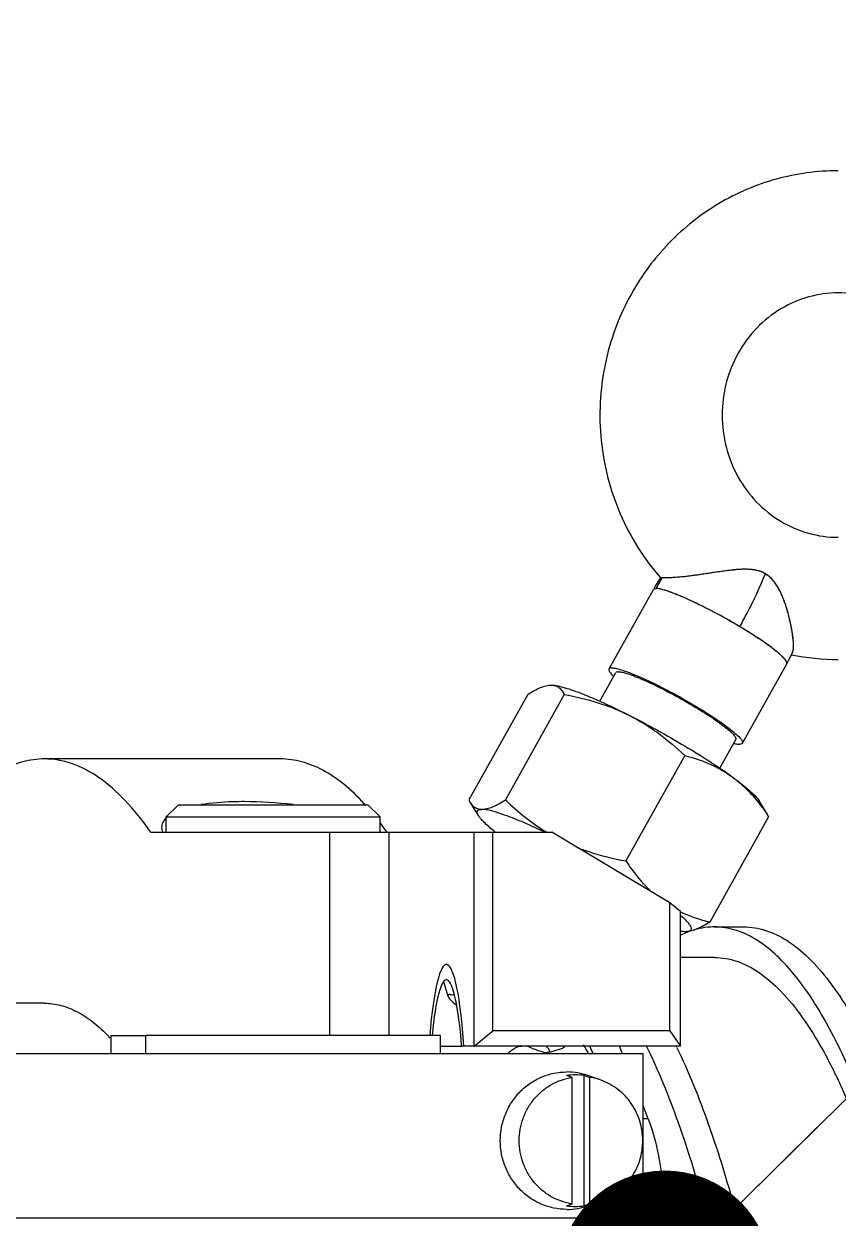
# Model space of a CAD drawing. Header units: millimetres. Extents: x 0 to 841, y 0 to 594.
# Drawn here: x 756.27 to 769.59, y 244.04 to 263.59 of the extents above; entities that cross this region are included whole.
import ezdxf

# ---------------------------------------------------------------- set-up
doc = ezdxf.new("R2010")
doc.units = ezdxf.units.MM
doc.header["$LTSCALE"] = 46.255
doc.layers.get('0').update_dxf_attribs({"linetype": 'CONTINUOUS'})
for name, color, linetype in [('AXIS', 7, 'CONTINUOUS'), ('PRT_CURVE', 7, 'CONTINUOUS'), ('PRT_SURFACE', 7, 'CONTINUOUS')]:
    doc.layers.add(name, color=color, linetype=linetype)
doc.styles.get("Standard").update_dxf_attribs({"font": 'txt', "width": 0.85})
doc.dimstyles.get("Standard").update_dxf_attribs({"dimtxt": 3.5, "dimasz": 3.5, "dimexe": 1.5, "dimexo": 1, "dimtad": 1, "dimtxsty": 'STANDARD', "dimcen": 0.09, "dimadec": 0, "dimazin": 0, "dimtol": 1, "dimtp": 0.01, "dimtm": 0.01, "dimtfac": 1, "dimtofl": 0, "dimtmove": 0, "dimatfit": 3, "dimfxl": 1, "dimtolj": 1, "dimarcsym": 0})

msp = doc.modelspace()

# ---------------------------------------------------------------- linework, layer by layer
at = {"color": 7, "linetype": 'CONTINUOUS'}
for p, q in [((766.599, 254.382), (766.568, 254.328)), ((766.644, 254.455), (766.599, 254.382)), ((766.614, 254.345), (766.711, 254.518)), ((766.685, 254.519), (766.644, 254.455)), ((766.711, 254.518), (766.685, 254.519)), ((765.843, 253.029), (766.568, 254.328)), ((766.614, 254.345), (766.568, 254.328)), ((767.498, 253.991), (767.49, 253.994)), ((768.781, 253.166), (768.818, 253.24)), ((768.818, 253.24), (768.846, 253.299)), ((768.027, 251.812), (768.751, 253.111)), ((768.751, 253.111), (768.781, 253.166)), ((765.691, 252.499), (765.953, 252.968)), ((764.512, 252.61), (763.549, 250.885)), ((765.109, 252.61), (764.147, 250.885)), ((767.656, 251.404), (767.918, 251.873)), ((767.081, 251.61), (766.119, 249.885)), ((763.549, 250.885), (763.571, 250.844)), ((763.705, 250.628), (763.569, 250.847)), ((768.435, 250.648), (768.3, 250.867)), ((758.597, 250.605), (758.797, 250.805)), ((758.797, 250.805), (761.897, 250.805)), ((762.097, 250.605), (761.897, 250.805)), ((768.455, 250.61), (768.433, 250.651)), ((758.597, 250.605), (762.097, 250.605)), ((758.597, 250.355), (758.597, 250.605)), ((762.097, 250.355), (762.097, 250.605)), ((768.455, 250.61), (767.493, 248.885)), ((758.347, 250.355), (764.907, 250.355)), ((761.275, 247.026), (761.275, 250.355)), ((762.241, 250.355), (762.241, 247.026)), ((763.635, 246.855), (763.635, 250.355)), ((763.941, 247.105), (763.941, 250.355)), ((766.839, 249.2), (764.907, 250.355)), ((767.015, 249.056), (766.839, 249.2)), ((766.839, 247.105), (766.839, 249.2)), ((767.015, 246.855), (767.015, 249.056)), ((767.567, 248.305), (767.015, 248.305)), ((763.209, 247.668), (763.139, 247.904)), ((757.659, 247.009), (757.662, 247.006)), ((757.688, 247.026), (758.257, 247.026)), ((757.688, 247.026), (757.688, 246.726)), ((763.087, 247.026), (758.257, 247.026)), ((758.257, 247.026), (758.257, 246.726)), ((763.087, 246.726), (763.087, 247.026)), ((763.635, 246.855), (763.941, 247.105)), ((766.839, 247.105), (763.941, 247.105)), ((766.839, 247.105), (767.015, 246.855)), ((766.399, 246.726), (752.55, 246.726)), ((767.015, 246.855), (763.431, 246.855)), ((764.851, 246.753), (764.831, 246.75)), ((764.851, 246.752), (765.088, 246.818)), ((765.105, 246.829), (765.088, 246.818)), ((765.105, 246.829), (765.12, 246.855)), ((765.581, 246.726), (765.529, 246.855)), ((766.064, 246.726), (766.012, 246.855)), ((766.399, 244.039), (766.399, 246.726)), ((765.239, 246.342), (765.148, 246.373)), ((765.239, 244.271), (765.239, 246.342)), ((765.438, 244.24), (765.438, 246.373)), ((765.438, 246.373), (765.529, 246.342)), ((765.714, 246.295), (765.506, 246.37)), ((765.529, 244.271), (765.529, 246.342)), ((766.486, 245.661), (766.399, 245.88)), ((766.486, 245.661), (766.399, 245.661)), ((765.148, 244.24), (765.239, 244.271)), ((765.529, 244.271), (765.438, 244.24)), ((765.714, 244.317), (765.506, 244.243)), ((766.66, 244.257), (766.399, 244.257)), ((766.67, 244.268), (766.524, 244.107)), ((767.153, 244.268), (766.67, 244.268)), ((766.752, 244.277), (766.753, 244.268)), ((768.146, 244.039), (739.746, 244.038)), ((766.399, 244.107), (766.524, 244.107)), ((768.146, 231.039), (768.146, 244.039))]:
    msp.add_line(p, q, dxfattribs=at)
for centre, radius, start, end in [((763.099, 245.541), 9.526, 59.1528, 62.4973), ((765.809, 253.135), 3.072, 13.4308, 13.8306), ((765.978, 253.172), 2.899, 9.4564, 13.5096), ((766.172, 250.262), 3.891, 53.3246, 54.9861), ((766.829, 251.141), 2.793, 51.6027, 53.3712), ((767.396, 253.369), 1.468, 4.216, 6.1732), ((769.593, 256.996), 3.812, 258.4327, 269.9816), ((768.525, 253.391), 0.336, 352.8846, 354.2233), ((768.733, 253.121), 0.0209, 330.923, 333.0331), ((766.246, 253.201), 3.634, 230.9461, 231.5162), ((767.66, 247.37), 1.45, 112.0712, 116.3981), ((755.541, 244.999), 2.92, 42.6565, 43.4196), ((759.396, 243.405), 6.959, 28.6351, 29.9339), ((758.697, 242.829), 9.174, 25.9057, 26.0896), ((765.293, 245.376), 1.007, 90.0069, 98.2815), ((765.151, 245.378), 1.053, 70.2991, 89.9861), ((765.293, 245.376), 1.007, 81.7185, 89.9931), ((765.383, 245.37), 0.983, 70.3191, 81.4581), ((765.293, 245.236), 1.007, 261.7185, 269.9931), ((765.151, 245.234), 1.053, 270.0139, 289.7009), ((765.293, 245.236), 1.007, 270.0069, 278.2815), ((765.383, 245.243), 0.983, 278.5419, 289.6809), ((743.801, 237.963), 23.722, 14.8692, 15.414), ((744.284, 237.963), 23.722, 14.8693, 15.414), ((745.899, 238.205), 21.453, 15.7915, 15.9687)]:
    msp.add_arc(centre, radius, start, end, dxfattribs=at)
at = {"color": 2, "linetype": 'CONTINUOUS'}
msp.add_ellipse((763.182, 245.69), major_axis=(0, 2.5), ratio=0.12941, start_param=5.197182, end_param=7.290276, dxfattribs=at)
at = {"color": 7, "linetype": 'CONTINUOUS'}
for points, knots in [([(769.592, 261.184), (769.25, 261.184), (768.564, 261.09), (767.609, 260.681), (766.792, 260.033), (766.377, 259.472), (766.209, 259.171)], [0, 0, 0, 0, 0.248688, 0.497991, 0.748367, 1, 1, 1, 1]), ([(766.209, 259.171), (766.007, 258.81), (765.714, 258.019), (765.652, 256.761), (765.967, 255.542), (766.414, 254.83), (766.685, 254.519)], [0, 0, 0, 0, 0.249978, 0.500563, 0.750835, 1, 1, 1, 1]), ([(769.591, 259.184), (769.429, 259.184), (769.1, 259.139), (768.64, 258.94), (768.242, 258.622), (768.039, 258.346), (767.955, 258.197)], [0, 0, 0, 0, 0.244304, 0.491355, 0.743057, 1, 1, 1, 1]), ([(771.228, 256.171), (771.313, 256.323), (771.444, 256.653), (771.512, 257.181), (771.446, 257.709), (771.251, 258.2), (770.943, 258.62), (770.545, 258.939), (770.084, 259.138), (769.755, 259.184), (769.591, 259.184)], [0, 0, 0, 0, 0.127457, 0.256125, 0.384803, 0.512273, 0.637597, 0.760367, 0.880856, 1, 1, 1, 1]), ([(767.955, 258.197), (767.87, 258.044), (767.739, 257.714), (767.671, 257.186), (767.737, 256.658), (767.932, 256.167), (768.24, 255.748), (768.638, 255.428), (769.099, 255.229), (769.428, 255.184), (769.592, 255.184)], [0, 0, 0, 0, 0.127457, 0.256125, 0.384803, 0.512273, 0.637597, 0.760367, 0.880856, 1, 1, 1, 1]), ([(768.136, 254.659), (768.065, 254.663), (767.921, 254.656), (767.638, 254.62), (767.238, 254.554), (766.904, 254.518), (766.711, 254.518)], [0, 0, 0, 0, 0.14923, 0.300478, 0.59609, 1, 1, 1, 1]), ([(767.983, 253.72), (768.024, 253.793), (768.176, 254.075), (768.313, 254.366), (768.401, 254.586)], [0, 0, 0, 0, 0.261595, 1, 1, 1, 1]), ([(768.401, 254.586), (768.362, 254.609), (768.275, 254.645), (768.182, 254.656), (768.136, 254.659)], [0, 0, 0, 0, 0.499608, 1, 1, 1, 1]), ([(768.677, 254.222), (768.647, 254.293), (768.594, 254.398), (768.496, 254.518), (768.435, 254.566), (768.401, 254.586)], [0, 0, 0, 0, 0.499319, 0.750248, 1, 1, 1, 1]), ([(767.49, 253.994), (767.394, 254.044), (767.214, 254.134), (766.965, 254.244), (766.788, 254.31), (766.676, 254.338), (766.633, 254.345), (766.614, 254.345)], [0, 0, 0, 0, 0.342627, 0.636756, 0.860741, 0.941445, 1, 1, 1, 1]), ([(768.743, 254.046), (768.738, 254.06), (768.718, 254.12), (768.696, 254.179), (768.677, 254.222)], [0, 0, 0, 0, 0.246904, 1, 1, 1, 1]), ([(768.792, 253.87), (768.788, 253.884), (768.773, 253.943), (768.757, 254.002), (768.743, 254.046)], [0, 0, 0, 0, 0.244308, 1, 1, 1, 1]), ([(768.404, 253.449), (768.373, 253.471), (768.235, 253.565), (768.094, 253.653), (767.983, 253.72)], [0, 0, 0, 0, 0.228473, 1, 1, 1, 1]), ([(768.855, 253.527), (768.854, 253.537), (768.849, 253.577), (768.843, 253.617), (768.838, 253.648)], [0, 0, 0, 0, 0.236425, 1, 1, 1, 1]), ([(768.86, 253.358), (768.861, 253.366), (768.863, 253.406), (768.861, 253.446), (768.859, 253.477)], [0, 0, 0, 0, 0.216554, 1, 1, 1, 1]), ([(768.622, 253.283), (768.617, 253.287), (768.598, 253.303), (768.579, 253.318), (768.564, 253.33)], [0, 0, 0, 0, 0.237265, 1, 1, 1, 1]), ([(768.679, 253.231), (768.675, 253.235), (768.656, 253.253), (768.637, 253.27), (768.622, 253.283)], [0, 0, 0, 0, 0.230516, 1, 1, 1, 1]), ([(768.718, 253.189), (768.716, 253.192), (768.703, 253.207), (768.689, 253.221), (768.679, 253.231)], [0, 0, 0, 0, 0.225932, 1, 1, 1, 1]), ([(768.742, 253.156), (768.741, 253.159), (768.733, 253.17), (768.725, 253.181), (768.718, 253.189)], [0, 0, 0, 0, 0.221204, 1, 1, 1, 1]), ([(768.846, 253.299), (768.848, 253.303), (768.854, 253.319), (768.857, 253.336), (768.859, 253.35)], [0, 0, 0, 0, 0.217265, 1, 1, 1, 1]), ([(765.843, 253.029), (765.836, 253.016), (765.851, 252.982), (765.879, 252.947), (765.901, 252.923), (765.914, 252.911)], [0, 0, 0, 0, 0.327328, 0.617257, 1, 1, 1, 1]), ([(765.89, 253.045), (765.884, 253.045), (765.868, 253.045), (765.849, 253.039), (765.843, 253.029)], [0, 0, 0, 0, 0.336314, 1, 1, 1, 1]), ([(765.89, 253.045), (765.915, 253.045), (765.978, 253.034), (766.084, 253.002), (766.219, 252.952), (766.444, 252.857), (766.755, 252.705), (767.134, 252.498), (767.489, 252.282), (767.745, 252.107), (767.901, 251.982), (767.97, 251.919), (768.007, 251.875), (768.025, 251.847), (768.033, 251.822), (768.027, 251.812)], [0, 0, 0, 0, 0.030525, 0.07526, 0.133184, 0.202589, 0.366753, 0.546813, 0.719561, 0.862807, 0.917537, 0.958738, 0.973995, 0.985715, 1, 1, 1, 1]), ([(765.994, 252.983), (765.989, 252.983), (765.975, 252.982), (765.958, 252.977), (765.953, 252.968)], [0, 0, 0, 0, 0.336314, 1, 1, 1, 1]), ([(765.994, 252.983), (766.017, 252.983), (766.073, 252.973), (766.169, 252.944), (766.291, 252.899), (766.493, 252.813), (766.773, 252.676), (767.114, 252.49), (767.433, 252.296), (767.664, 252.139), (767.805, 252.026), (767.866, 251.969), (767.899, 251.929), (767.916, 251.904), (767.923, 251.882), (767.918, 251.873)], [0, 0, 0, 0, 0.030525, 0.07526, 0.133184, 0.202589, 0.366753, 0.546813, 0.719561, 0.862807, 0.917537, 0.958738, 0.973995, 0.985715, 1, 1, 1, 1]), ([(768.752, 253.111), (768.753, 253.114), (768.757, 253.13), (768.749, 253.145), (768.742, 253.156)], [0, 0, 0, 0, 0.190168, 1, 1, 1, 1]), ([(764.512, 252.61), (764.547, 252.633), (764.616, 252.674), (764.717, 252.723), (764.809, 252.756), (764.869, 252.765), (764.897, 252.765)], [0, 0, 0, 0, 0.301437, 0.57073, 0.803534, 1, 1, 1, 1]), ([(764.897, 252.765), (764.924, 252.765), (764.989, 252.756), (765.097, 252.73), (765.231, 252.687), (765.388, 252.629), (765.564, 252.557), (765.833, 252.437), (766.04, 252.337), (766.182, 252.265)], [0, 0, 0, 0, 0.059449, 0.140363, 0.242099, 0.36328, 0.502041, 0.656148, 1, 1, 1, 1]), ([(764.897, 252.765), (764.92, 252.765), (764.966, 252.759), (765.027, 252.726), (765.075, 252.674), (765.099, 252.633), (765.109, 252.61)], [0, 0, 0, 0, 0.253532, 0.489516, 0.733469, 1, 1, 1, 1]), ([(765.109, 252.61), (765.295, 252.576), (765.663, 252.49), (766.014, 252.35), (766.182, 252.265)], [0, 0, 0, 0, 0.501847, 1, 1, 1, 1]), ([(766.182, 252.265), (766.335, 252.187), (766.639, 252.026), (767.08, 251.773), (767.487, 251.52), (767.74, 251.349), (767.855, 251.265)], [0, 0, 0, 0, 0.264078, 0.530477, 0.781356, 1, 1, 1, 1]), ([(766.182, 252.265), (766.265, 252.223), (766.427, 252.131), (766.735, 251.921), (766.947, 251.739), (767.081, 251.61)], [0, 0, 0, 0, 0.250904, 0.501115, 1, 1, 1, 1]), ([(767.886, 251.81), (767.895, 251.808), (767.926, 251.801), (767.958, 251.795), (767.981, 251.795)], [0, 0, 0, 0, 0.300782, 1, 1, 1, 1]), ([(768.027, 251.812), (768.025, 251.809), (768.013, 251.796), (767.994, 251.795), (767.981, 251.795)], [0, 0, 0, 0, 0.187813, 1, 1, 1, 1]), ([(767.081, 251.61), (767.219, 251.576), (767.422, 251.511), (767.677, 251.384), (767.797, 251.307), (767.855, 251.265)], [0, 0, 0, 0, 0.498597, 0.748344, 1, 1, 1, 1]), ([(767.855, 251.265), (767.909, 251.225), (768.008, 251.151), (768.138, 251.044), (768.224, 250.963), (768.274, 250.905), (768.292, 250.88), (768.3, 250.867)], [0, 0, 0, 0, 0.337379, 0.619486, 0.841202, 0.928488, 1, 1, 1, 1]), ([(767.855, 251.265), (767.913, 251.223), (768.026, 251.13), (768.236, 250.918), (768.371, 250.736), (768.455, 250.61)], [0, 0, 0, 0, 0.243359, 0.491054, 1, 1, 1, 1]), ([(763.571, 250.844), (763.591, 250.811), (763.631, 250.766), (763.702, 250.734), (763.742, 250.73), (763.762, 250.73)], [0, 0, 0, 0, 0.49759, 0.73939, 1, 1, 1, 1]), ([(763.762, 250.73), (763.789, 250.73), (763.849, 250.739), (763.942, 250.772), (764.043, 250.822), (764.111, 250.862), (764.147, 250.885)], [0, 0, 0, 0, 0.196466, 0.42927, 0.698563, 1, 1, 1, 1]), ([(764.147, 250.885), (764.251, 250.786), (764.466, 250.595), (764.701, 250.429), (764.824, 250.354)], [0, 0, 0, 0, 0.499406, 1, 1, 1, 1]), ([(763.705, 250.628), (763.7, 250.635), (763.692, 250.65), (763.685, 250.671), (763.683, 250.689), (763.687, 250.705), (763.698, 250.717), (763.715, 250.725), (763.737, 250.729), (763.753, 250.73), (763.762, 250.73)], [0, 0, 0, 0, 0.16486, 0.298848, 0.4072, 0.499997, 0.592793, 0.701163, 0.835202, 1, 1, 1, 1]), ([(764.792, 250.356), (764.678, 250.41), (764.466, 250.507), (764.209, 250.612), (764.032, 250.673), (763.925, 250.704), (763.837, 250.724), (763.785, 250.73), (763.762, 250.73)], [0, 0, 0, 0, 0.344812, 0.63453, 0.754393, 0.855769, 0.937754, 1, 1, 1, 1]), ([(763.956, 250.378), (763.901, 250.423), (763.826, 250.487), (763.745, 250.573), (763.716, 250.61), (763.705, 250.628)], [0, 0, 0, 0, 0.60046, 0.825829, 1, 1, 1, 1]), ([(765.316, 250.108), (765.381, 250.083), (765.642, 249.988), (765.914, 249.923), (766.119, 249.885)], [0, 0, 0, 0, 0.249187, 1, 1, 1, 1]), ([(766.119, 249.885), (766.15, 249.838), (766.277, 249.656), (766.422, 249.487), (766.543, 249.375)], [0, 0, 0, 0, 0.255186, 1, 1, 1, 1]), ([(767.015, 249.053), (767.129, 248.998), (767.289, 248.939), (767.452, 248.895), (767.493, 248.885)], [0, 0, 0, 0, 0.749407, 1, 1, 1, 1]), ([(767.018, 248.992), (767.04, 248.973), (767.078, 248.937), (767.127, 248.885), (767.161, 248.84), (767.18, 248.806), (767.186, 248.783), (767.186, 248.769), (767.183, 248.756), (767.175, 248.746), (767.163, 248.739), (767.141, 248.731), (767.121, 248.73), (767.108, 248.73)], [0, 0, 0, 0, 0.226366, 0.413844, 0.562119, 0.672581, 0.715268, 0.751399, 0.783583, 0.815464, 0.850781, 0.892341, 1, 1, 1, 1]), ([(767.493, 248.885), (767.457, 248.862), (767.389, 248.822), (767.288, 248.772), (767.195, 248.739), (767.135, 248.73), (767.108, 248.73)], [0, 0, 0, 0, 0.301437, 0.57073, 0.803534, 1, 1, 1, 1]), ([(767.017, 248.74), (767.025, 248.739), (767.055, 248.733), (767.086, 248.73), (767.108, 248.73)], [0, 0, 0, 0, 0.286602, 1, 1, 1, 1]), ([(767.567, 248.805), (767.529, 248.805), (767.375, 248.797), (767.223, 248.757), (767.115, 248.714)], [0, 0, 0, 0, 0.244908, 1, 1, 1, 1]), ([(768.019, 248.714), (767.982, 248.729), (767.836, 248.78), (767.681, 248.805), (767.567, 248.805)], [0, 0, 0, 0, 0.258433, 1, 1, 1, 1]), ([(771.756, 236.359), (771.702, 237.155), (771.564, 238.698), (771.265, 240.915), (770.884, 242.933), (770.432, 244.707), (769.919, 246.199), (769.425, 247.236), (768.995, 247.886), (768.607, 248.348), (768.261, 248.616), (768.019, 248.714)], [0, 0, 0, 0, 0.180604, 0.350578, 0.506492, 0.645333, 0.764717, 0.863148, 0.904465, 0.940729, 1, 1, 1, 1]), ([(768.05, 248.805), (768.17, 248.805), (768.421, 248.763), (768.782, 248.584), (769.131, 248.295), (769.471, 247.899), (769.8, 247.4), (770.247, 246.552), (770.753, 245.243), (771.263, 243.406), (771.693, 241.269), (772.029, 238.888), (772.18, 237.222), (772.239, 236.359)], [0, 0, 0, 0, 0.026191, 0.054662, 0.087168, 0.124815, 0.168207, 0.217617, 0.334463, 0.474214, 0.63421, 0.810868, 1, 1, 1, 1]), ([(767.567, 248.305), (767.691, 248.305), (767.952, 248.259), (768.325, 248.06), (768.685, 247.742), (769.032, 247.308), (769.369, 246.761), (769.824, 245.831), (770.1, 245.055), (770.27, 244.503)], [0, 0, 0, 0, 0.075775, 0.158963, 0.255101, 0.367524, 0.497909, 0.646915, 1, 1, 1, 1]), ([(756.604, 247.555), (756.693, 247.555), (756.879, 247.53), (757.149, 247.423), (757.415, 247.246), (757.578, 247.094), (757.659, 247.009)], [0, 0, 0, 0, 0.220497, 0.453959, 0.711195, 1, 1, 1, 1]), ([(763.244, 247.698), (763.238, 247.698), (763.227, 247.698), (763.213, 247.693), (763.206, 247.681), (763.207, 247.672), (763.209, 247.668)], [0, 0, 0, 0, 0.333218, 0.572515, 0.767252, 1, 1, 1, 1]), ([(763.209, 247.668), (763.211, 247.659), (763.224, 247.638), (763.267, 247.589), (763.311, 247.552), (763.344, 247.526)], [0, 0, 0, 0, 0.145455, 0.360563, 1, 1, 1, 1]), ([(763.244, 247.698), (763.249, 247.698), (763.271, 247.697), (763.293, 247.693), (763.31, 247.689)], [0, 0, 0, 0, 0.202117, 1, 1, 1, 1]), ([(764.189, 246.735), (764.223, 246.77), (764.293, 246.829), (764.383, 246.855), (764.424, 246.855)], [0, 0, 0, 0, 0.546145, 1, 1, 1, 1]), ([(764.509, 246.852), (764.574, 246.824), (764.663, 246.788), (764.771, 246.757), (764.813, 246.75), (764.831, 246.75)], [0, 0, 0, 0, 0.624905, 0.846086, 1, 1, 1, 1]), ([(764.812, 246.852), (764.825, 246.84), (764.844, 246.819), (764.865, 246.791), (764.871, 246.763), (764.857, 246.754), (764.851, 246.753)], [0, 0, 0, 0, 0.407146, 0.682765, 0.847635, 1, 1, 1, 1]), ([(765.106, 246.852), (765.107, 246.85), (765.108, 246.843), (765.108, 246.834), (765.105, 246.829)], [0, 0, 0, 0, 0.296132, 1, 1, 1, 1]), ([(767.451, 244.059), (767.313, 244.578), (767.027, 245.53), (766.654, 246.454), (766.453, 246.864)], [0, 0, 0, 0, 0.540614, 1, 1, 1, 1]), ([(766.949, 246.837), (767.147, 246.43), (767.514, 245.515), (767.798, 244.572), (767.934, 244.059)], [0, 0, 0, 0, 0.459975, 1, 1, 1, 1]), ([(765.151, 244.181), (765.08, 244.181), (764.937, 244.196), (764.732, 244.26), (764.543, 244.365), (764.377, 244.506), (764.241, 244.678), (764.14, 244.873), (764.078, 245.086), (764.057, 245.306), (764.078, 245.527), (764.14, 245.739), (764.241, 245.935), (764.377, 246.106), (764.543, 246.247), (764.732, 246.352), (764.937, 246.417), (765.08, 246.431), (765.151, 246.431)], [0, 0, 0, 0, 0.061435, 0.123031, 0.184931, 0.247224, 0.30994, 0.373043, 0.436442, 0.5, 0.563558, 0.626957, 0.69006, 0.752776, 0.815069, 0.876969, 0.938565, 1, 1, 1, 1]), ([(765.239, 244.271), (765.18, 244.28), (765.062, 244.309), (764.896, 244.384), (764.745, 244.488), (764.615, 244.618), (764.51, 244.77), (764.406, 244.995), (764.352, 245.306), (764.406, 245.617), (764.51, 245.842), (764.615, 245.994), (764.745, 246.124), (764.896, 246.229), (765.062, 246.304), (765.18, 246.333), (765.239, 246.342)], [0, 0, 0, 0, 0.061482, 0.123195, 0.185237, 0.247654, 0.310451, 0.373582, 0.5, 0.626418, 0.689549, 0.752346, 0.814763, 0.876805, 0.938518, 1, 1, 1, 1]), ([(765.714, 244.317), (765.763, 244.335), (765.859, 244.378), (765.992, 244.465), (766.11, 244.572), (766.244, 244.739), (766.362, 244.983), (766.411, 245.306), (766.362, 245.629), (766.244, 245.874), (766.11, 246.04), (765.992, 246.147), (765.859, 246.234), (765.763, 246.278), (765.714, 246.295)], [0, 0, 0, 0, 0.061579, 0.12344, 0.185622, 0.248136, 0.373692, 0.5, 0.626308, 0.751864, 0.814378, 0.87656, 0.938421, 1, 1, 1, 1]), ([(766.486, 245.661), (766.562, 245.468), (766.675, 245.007), (766.732, 244.539), (766.752, 244.277)], [0, 0, 0, 0, 0.440665, 1, 1, 1, 1])]:
    msp.add_open_spline(points, degree=3, knots=knots, dxfattribs=at)
msp.add_open_spline([(763.139, 247.904), (763.138, 247.908), (763.137, 247.913), (763.138, 247.917)], degree=3, dxfattribs=at)
at = {"layer": 'AXIS', "color": 7, "linetype": 'CONTINUOUS'}
for p, q in [((760.467, 251.555), (756.604, 251.555)), ((758.522, 250.43), (758.534, 250.355)), ((767.567, 248.805), (768.05, 248.805)), ((756.604, 247.555), (755.886, 247.555)), ((763.087, 246.855), (763.431, 246.855))]:
    msp.add_line(p, q, dxfattribs=at)
for centre, radius, start, end in [((759.871, 244.268), 6.588, 83.0104, 89.9664), ((759.018, 248.236), 3.826, 41.9671, 42.519), ((758.832, 250.354), 0.336, 133.8345, 135.7319), ((757.88, 247.313), 5.292, 35.3729, 37.1386), ((757.616, 247.124), 5.616, 35.1165, 35.3876)]:
    msp.add_arc(centre, radius, start, end, dxfattribs=at)
msp.add_ellipse((763.182, 245.69), major_axis=(0, 2.25), ratio=0.12941, start_param=5.256673, end_param=7.217673, dxfattribs=at)
for points, knots in [([(756.604, 251.555), (756.485, 251.555), (756.238, 251.521), (755.879, 251.37), (755.528, 251.124), (755.314, 250.913), (755.208, 250.795)], [0, 0, 0, 0, 0.218079, 0.450291, 0.70821, 1, 1, 1, 1]), ([(758.347, 250.355), (758.218, 250.538), (757.959, 250.865), (757.523, 251.255), (757.071, 251.498), (756.754, 251.555), (756.604, 251.555)], [0, 0, 0, 0, 0.306579, 0.568375, 0.794437, 1, 1, 1, 1]), ([(761.838, 250.822), (761.734, 250.936), (761.523, 251.14), (761.178, 251.377), (760.825, 251.522), (760.584, 251.555), (760.467, 251.555)], [0, 0, 0, 0, 0.290709, 0.548372, 0.781038, 1, 1, 1, 1]), ([(759.875, 250.856), (759.811, 250.856), (759.575, 250.852), (759.338, 250.834), (759.168, 250.807)], [0, 0, 0, 0, 0.269964, 1, 1, 1, 1]), ([(758.592, 250.588), (758.57, 250.566), (758.535, 250.518), (758.522, 250.458), (758.522, 250.43)], [0, 0, 0, 0, 0.520697, 1, 1, 1, 1])]:
    msp.add_open_spline(points, degree=3, knots=knots, dxfattribs=at)
at = {"layer": 'PRT_CURVE', "color": 40, "linetype": 'CONTINUOUS'}
for p, q in [((767.114, 254.544), (767.074, 254.539)), ((767.155, 254.549), (767.114, 254.544)), ((767.198, 254.554), (767.155, 254.549)), ((767.242, 254.56), (767.198, 254.554)), ((767.287, 254.566), (767.242, 254.56)), ((767.326, 254.571), (767.287, 254.566)), ((767.369, 254.578), (767.326, 254.571)), ((767.427, 254.586), (767.369, 254.578)), ((767.502, 254.598), (767.427, 254.586)), ((767.636, 254.618), (767.533, 254.602)), ((767.681, 254.624), (767.636, 254.618)), ((767.727, 254.631), (767.681, 254.624)), ((767.763, 254.636), (767.727, 254.631)), ((767.783, 254.638), (767.763, 254.636)), ((767.812, 254.642), (767.783, 254.638)), ((767.841, 254.645), (767.812, 254.642)), ((767.957, 254.656), (767.941, 254.655)), ((766.726, 254.518), (766.711, 254.518)), ((766.74, 254.518), (766.726, 254.518)), ((766.752, 254.518), (766.74, 254.518)), ((766.765, 254.518), (766.752, 254.518)), ((766.78, 254.519), (766.765, 254.518)), ((766.796, 254.519), (766.78, 254.519)), ((766.999, 254.532), (766.964, 254.529)), ((767.036, 254.535), (766.999, 254.532)), ((767.074, 254.539), (767.036, 254.535))]:
    msp.add_line(p, q, dxfattribs=at)
at = {"layer": 'PRT_CURVE', "color": 4, "linetype": 'CONTINUOUS'}
msp.add_line((766.614, 254.345), (766.711, 254.518), dxfattribs=at)
at = {"layer": 'PRT_CURVE', "color": 40, "linetype": 'CONTINUOUS'}
for points in [[(767.533, 254.602), (767.517, 254.6), (767.502, 254.598)], [(767.941, 254.655), (767.927, 254.654), (767.912, 254.653), (767.898, 254.651), (767.884, 254.65), (767.869, 254.648), (767.841, 254.645)], [(768.131, 254.659), (768.12, 254.659), (768.108, 254.66), (768.096, 254.66), (768.084, 254.66), (768.072, 254.66), (768.06, 254.66), (768.047, 254.66), (768.034, 254.66), (768.021, 254.66), (768.008, 254.659), (767.995, 254.658), (767.985, 254.658), (767.971, 254.657), (767.957, 254.656)], [(768.28, 254.636), (768.272, 254.638), (768.264, 254.64), (768.256, 254.642), (768.247, 254.644), (768.239, 254.646), (768.23, 254.647), (768.221, 254.649), (768.212, 254.65), (768.203, 254.652), (768.193, 254.653), (768.184, 254.654), (768.174, 254.655), (768.164, 254.656), (768.154, 254.657), (768.144, 254.658), (768.133, 254.659), (768.131, 254.659)], [(768.401, 254.586), (768.396, 254.589), (768.39, 254.592), (768.384, 254.596), (768.378, 254.599), (768.371, 254.602), (768.365, 254.605), (768.359, 254.608), (768.352, 254.611), (768.346, 254.614), (768.339, 254.616), (768.333, 254.619), (768.326, 254.622), (768.319, 254.624), (768.312, 254.627), (768.305, 254.629), (768.298, 254.631), (768.29, 254.633), (768.283, 254.635), (768.28, 254.636)], [(766.964, 254.529), (766.931, 254.526), (766.916, 254.525), (766.9, 254.524), (766.885, 254.523), (766.871, 254.522), (766.857, 254.522), (766.844, 254.521), (766.831, 254.52), (766.819, 254.52), (766.807, 254.519), (766.796, 254.519)]]:
    msp.add_lwpolyline(points, dxfattribs=at)
at = {"layer": 'PRT_SURFACE', "color": 6, "linetype": 'CONTINUOUS'}
for p, q in [((766.599, 254.382), (766.568, 254.328)), ((766.644, 254.455), (766.599, 254.382)), ((766.614, 254.345), (766.711, 254.518)), ((766.685, 254.519), (766.644, 254.455)), ((768.781, 253.166), (768.818, 253.24)), ((768.818, 253.24), (768.846, 253.299)), ((768.751, 253.111), (768.781, 253.166))]:
    msp.add_line(p, q, dxfattribs=at)
at = {"layer": 'PRT_SURFACE', "color": 7, "linetype": 'CONTINUOUS'}
for p, q in [((766.711, 254.518), (766.685, 254.519)), ((766.614, 254.345), (766.568, 254.328))]:
    msp.add_line(p, q, dxfattribs=at)
for points, knots in [([(768.401, 254.586), (768.35, 254.616), (768.225, 254.658), (768.015, 254.664), (767.778, 254.64), (767.52, 254.6), (767.261, 254.561), (766.991, 254.528), (766.81, 254.518), (766.711, 254.518)], [0, 0, 0, 0, 0.105503, 0.225682, 0.366457, 0.522965, 0.682146, 0.825938, 1, 1, 1, 1]), ([(768.846, 253.299), (768.852, 253.312), (768.859, 253.343), (768.865, 253.425), (768.853, 253.558), (768.823, 253.742), (768.775, 253.944), (768.712, 254.146), (768.612, 254.376), (768.498, 254.528), (768.401, 254.586)], [0, 0, 0, 0, 0.029, 0.067911, 0.174753, 0.311804, 0.464464, 0.617958, 0.760808, 1, 1, 1, 1]), ([(767.983, 253.72), (767.844, 253.803), (767.569, 253.957), (767.229, 254.127), (766.98, 254.236), (766.83, 254.294), (766.711, 254.331), (766.642, 254.345), (766.614, 254.345)], [0, 0, 0, 0, 0.322398, 0.624521, 0.753586, 0.861505, 0.944354, 1, 1, 1, 1]), ([(768.751, 253.111), (768.757, 253.12), (768.751, 253.142), (768.736, 253.167), (768.705, 253.206), (768.647, 253.262), (768.514, 253.373), (768.291, 253.53), (768.094, 253.654), (767.983, 253.72)], [0, 0, 0, 0, 0.032342, 0.057993, 0.091125, 0.180315, 0.29902, 0.612895, 1, 1, 1, 1])]:
    msp.add_open_spline(points, degree=3, knots=knots, dxfattribs=at)
at = {"layer": 'PRT_SURFACE', "color": 6, "linetype": 'CONTINUOUS'}
msp.add_open_spline([(767.983, 253.72), (768.024, 253.793), (768.176, 254.075), (768.313, 254.366), (768.401, 254.586)], degree=3, knots=[0, 0, 0, 0, 0.261595, 1, 1, 1, 1], dxfattribs=at)

# ---------------------------------------------------------------- leaders
at = {"color": 2, "linetype": 'CONTINUOUS'}
msp.add_leader([(766.757, 243.067), (801.674, 277.497), (807.674, 277.497)], dimstyle='STANDARD', override={"dimtad": 0, "dimldrblk": 'DOT'}, dxfattribs=at)

doc.saveas('drawing.dxf')
